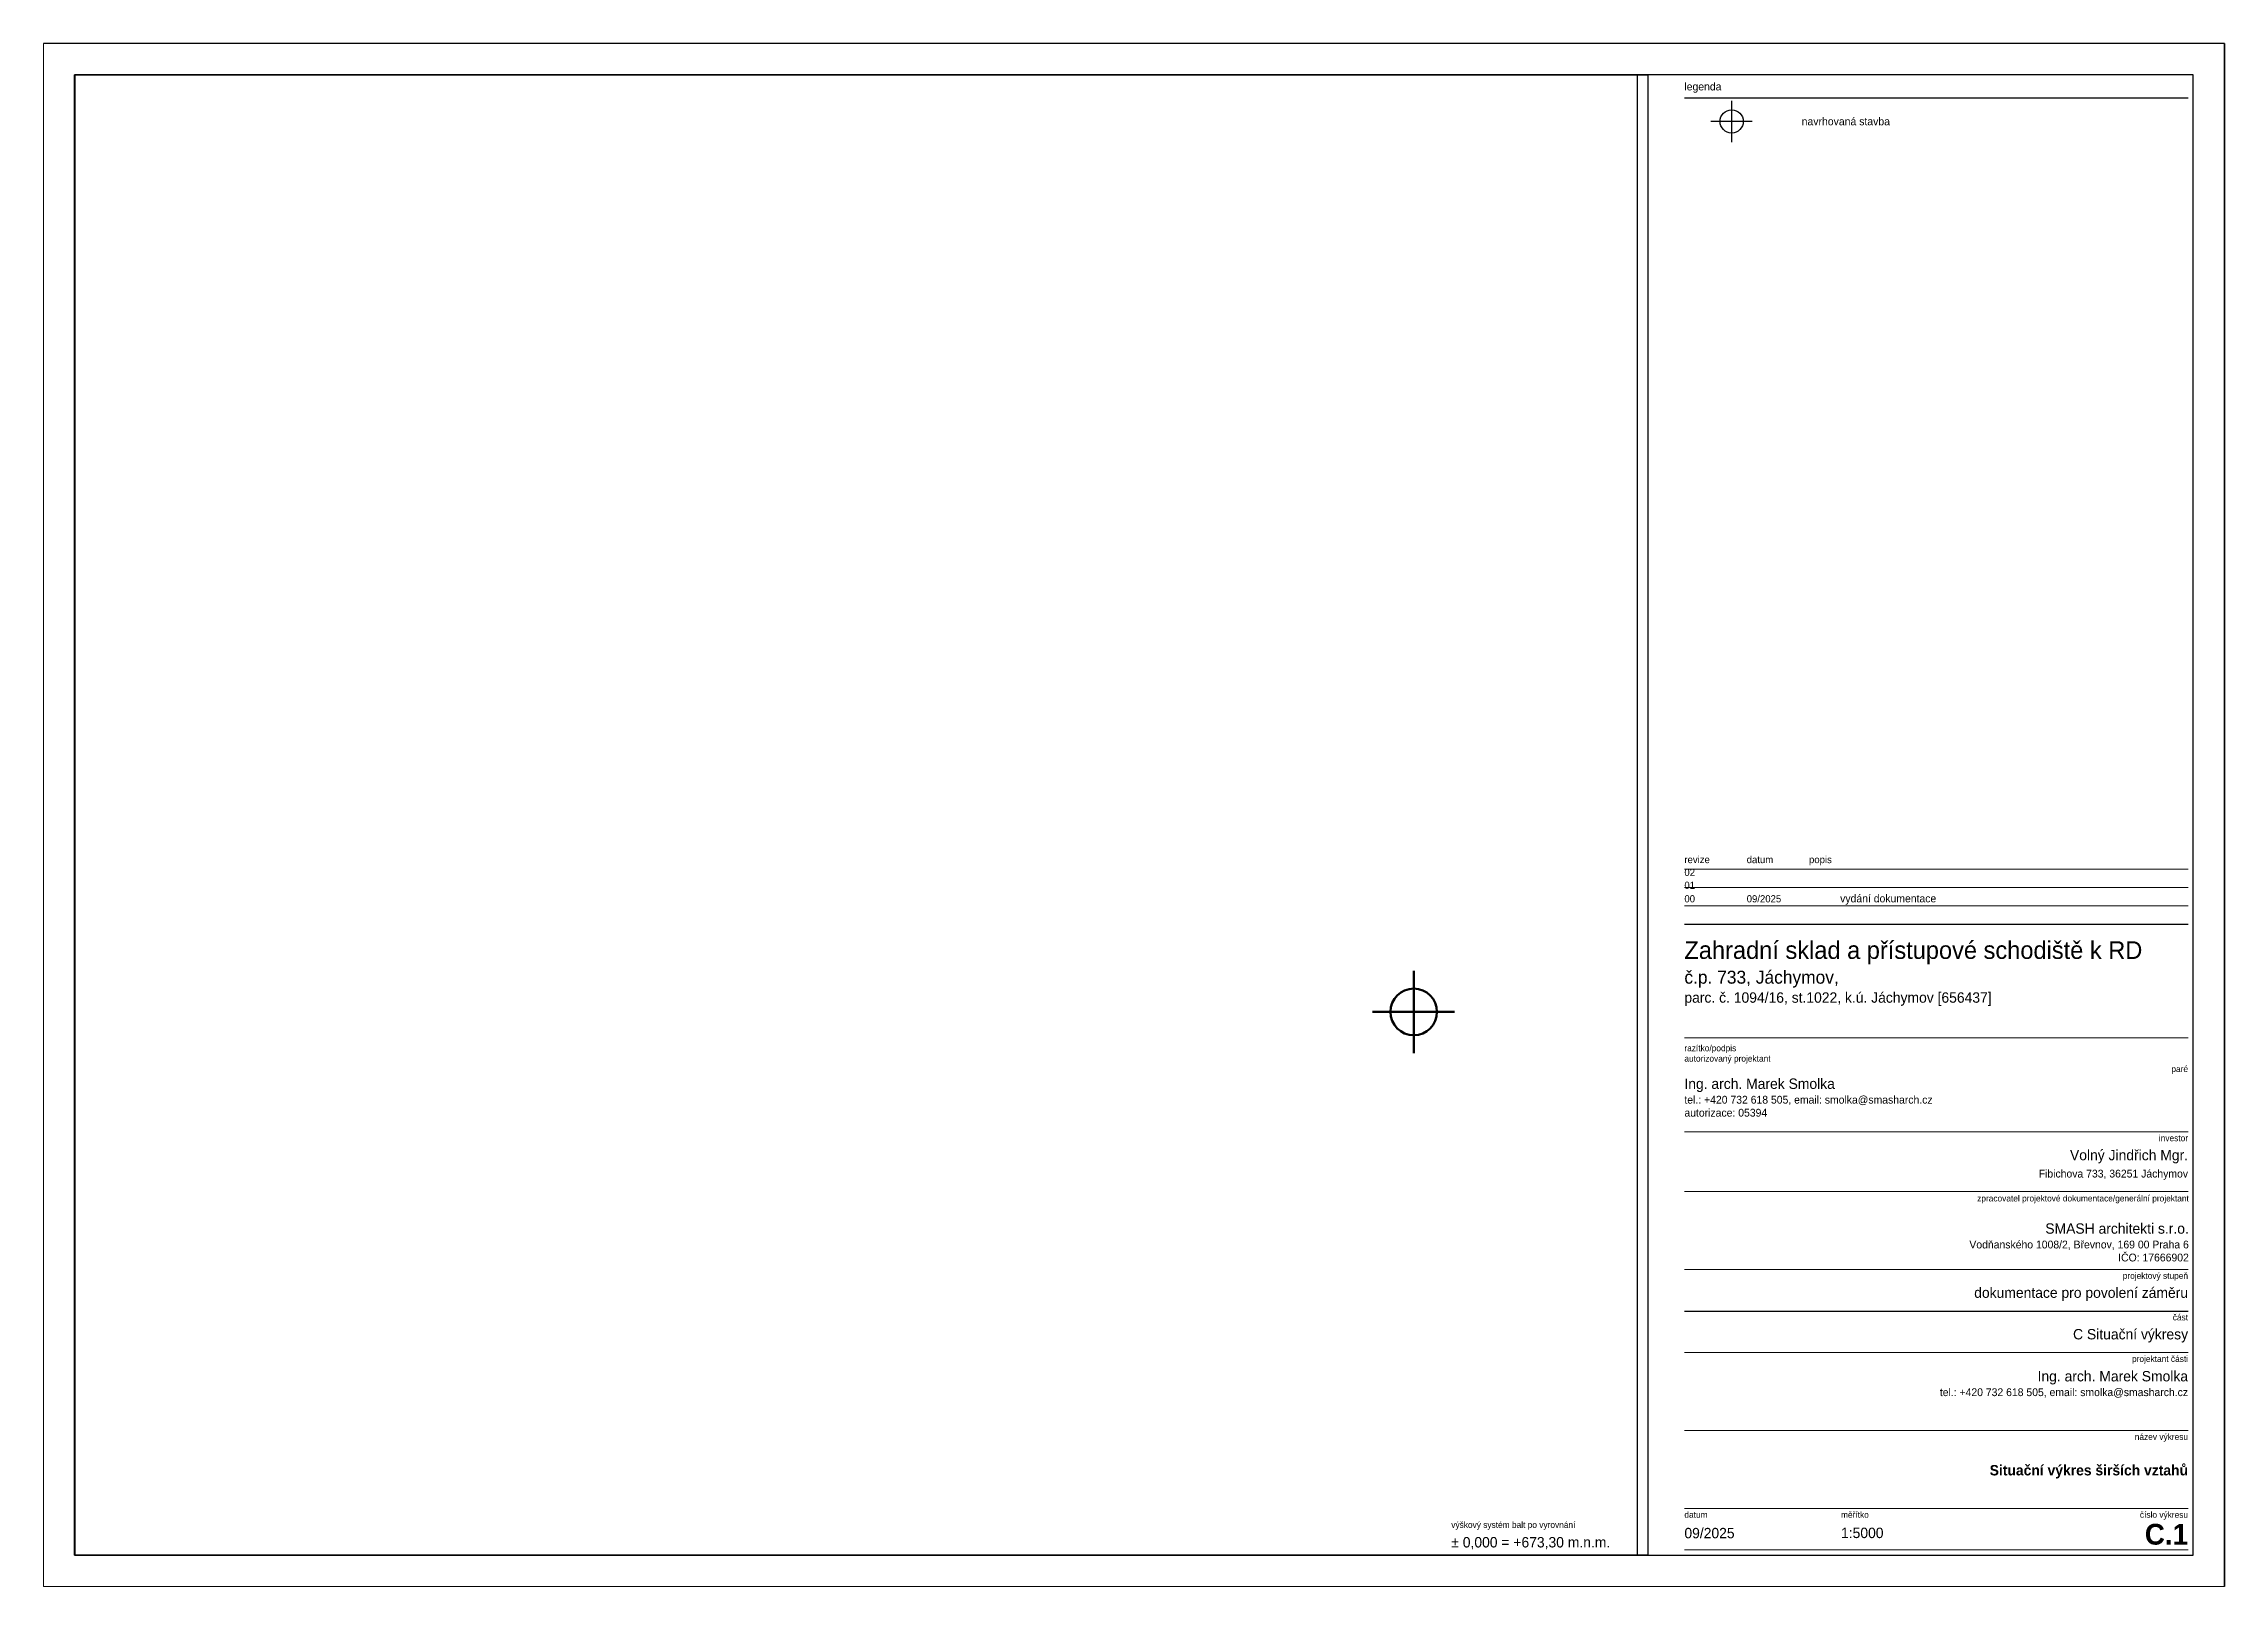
# Paper-space layout 'C.01' of a CAD drawing. Extents: x 0 to 420, y 0 to 297.
# The model-space entities are those that its viewports show. They can reach past a viewport. Long polylines and large blocks are cut down to what shows.
import ezdxf

# ---------------------------------------------------------------- set-up
doc = ezdxf.new("R2010")
doc.units = 0
doc.header["$MEASUREMENT"] = 0
doc.layers.add('km__netisk', color=251, linetype='Continuous', plot=False)
doc.layers.add('km_rozpiska', color=7, linetype='Continuous', lineweight=0)
doc.layers.add('SM _ výrazná červená', color=12, linetype='Continuous', lineweight=30, true_color=0xda0c01)
doc.styles.add('km_style', font='GOTHIC.TTF')
picture_1 = doc.add_image_def('image1.jpg', size_in_pixel=(3034, 1840))

# ---------------------------------------------------------------- blocks, each defined once
blk = doc.blocks.new('název')
at = {"layer": 'km_rozpiska', "ltscale": 0.5, "insert": (0, 146), "char_height": 250, "width": 5000, "attachment_point": 1, "rotation": 0, "style": 'km_style'}
blk.add_mtext('{\\H0.68x;Zahradní sklad a přístupové schodiště k RD } \\P\\H0.5x;č.p. 733, Jáchymov,\\H1.33334x; \\P\\H0.599997x;parc. č. 1094/16, st.1022, k.ú. Jáchymov [656437]', dxfattribs=at)
blk = doc.blocks.new('investor')
at = {"layer": 'km_rozpiska', "ltscale": 0.5, "rotation": 0, "style": 'km_style'}
for s, insert, char_height, width, attachment_point in [('\\fCentury Gothic|b0|i0|c238;Volný Jindřich Mgr.', (0, -476), 200, 10000, 6), ('investor', (0, -60), 120, 8910, 3), ('\\fCentury Gothic|b0|i0|c238;Fibichova 733, 36251 Jáchymov', (0, -826), 150, 10000, 6)]:
    blk.add_mtext(s, dxfattribs=dict(at, insert=insert, char_height=char_height, width=width, attachment_point=attachment_point))
blk = doc.blocks.new('projektový stupeň')
at = {"layer": 'km_rozpiska', "ltscale": 0.5, "rotation": 0, "style": 'km_style'}
for s, insert, char_height, width, attachment_point in [(' dokumentace pro povolení záměru', (0, -476), 200, 10000, 6), ('projektový stupeň', (0, -60), 120, 8910, 3)]:
    blk.add_mtext(s, dxfattribs=dict(at, insert=insert, char_height=char_height, width=width, attachment_point=attachment_point))
blk = doc.blocks.new('projektant')
at = {"layer": 'km_rozpiska', "ltscale": 0.5, "width": 10000, "rotation": 0, "style": 'km_style'}
for s, insert, char_height, attachment_point in [('Ing. arch. Marek Smolka\\P\\H0.75x;tel.: +420 732 618 505, email: smolka@smasharch.cz', (0, -611), 200, 6), ('projektant části', (0, -60), 120, 3)]:
    blk.add_mtext(s, dxfattribs=dict(at, insert=insert, char_height=char_height, attachment_point=attachment_point))
blk = doc.blocks.new('datum')
at = {"layer": 'km_rozpiska', "ltscale": 0.5, "rotation": 0, "style": 'km_style'}
for s, insert, char_height, width, attachment_point in [('datum', (0, -60), 120, 8910, 1), ('09/2025', (0, -476), 200, 2272.24, 4)]:
    blk.add_mtext(s, dxfattribs=dict(at, insert=insert, char_height=char_height, width=width, attachment_point=attachment_point))
blk = doc.blocks.new('část')
at = {"layer": 'km_rozpiska', "ltscale": 0.5, "rotation": 0, "style": 'km_style'}
for s, insert, char_height, width, attachment_point in [('C Situační výkresy', (0, -476), 200, 10000, 6), ('část', (0, -60), 120, 8910, 3)]:
    blk.add_mtext(s, dxfattribs=dict(at, insert=insert, char_height=char_height, width=width, attachment_point=attachment_point))
blk = doc.blocks.new('razítko a podpis')
at = {"layer": 'km_rozpiska', "ltscale": 0.5, "style": 'km_style'}
for s, insert, char_height, width, attachment_point, rotation in [('\\fCentury Gothic|b0|i0;razítko/podpis\\Pautorizovaný projektant', (0, -2741), 180, 13365, 1, 0), ('\\fCentury Gothic|b0|i0|c238;Ing. arch. Marek Smolka\\H0.75x;\\Ptel.: +420 732 618 505, email: smolka@smasharch.cz\\Pautorizace: 05394', (0, -4260), 300, 15000, 4, 360)]:
    blk.add_mtext(s, dxfattribs=dict(at, insert=insert, char_height=char_height, width=width, attachment_point=attachment_point, rotation=rotation))
blk = doc.blocks.new('hlavní projektant')
at = {"layer": 'km_rozpiska', "ltscale": 0.5, "width": 10000, "rotation": 0, "style": 'km_style'}
for s, insert, char_height, attachment_point in [('zpracovatel projektové dokumentace/generální projektant', (15, -70), 120, 3), ('SMASH architekti s.r.o.\\H0.75x;\\P\\H1x;Vodňanského 1008/2, Břevnov, 169 00 Praha 6\\H1x;\\P\\H1x;IČO: 17666902', (15, -979), 200, 6)]:
    blk.add_mtext(s, dxfattribs=dict(at, insert=insert, char_height=char_height, attachment_point=attachment_point))
blk = doc.blocks.new('výškový systém')
at = {"layer": 'km_rozpiska', "ltscale": 0.5, "rotation": 0, "style": 'km_style'}
for s, insert, char_height, width, attachment_point in [('výškový systém balt po vyrovnání', (0, -21), 120, 8910, 1), ('\\pxa0.66667,sm1.07917;± 0,000 = +673,30 m.n.m.', (0, -436), 200, 3814.67, 4)]:
    blk.add_mtext(s, dxfattribs=dict(at, insert=insert, char_height=char_height, width=width, attachment_point=attachment_point))

msp = doc.modelspace()

# ---------------------------------------------------------------- linework, layer by layer
at = {"layer": 'km__netisk'}
for points in [[(-846736.6032, -997597.024), (-844696.6032, -997597.024), (-844696.6032, -996172.024), (-846736.6032, -996172.024)], [(-846736.6032, -997597.024), (-844696.6032, -997597.024), (-844696.6032, -996172.024), (-846736.6032, -996172.024)], [(-846736.6032, -996172.024), (-845221.6032, -996172.024), (-845221.6032, -997597.024), (-846736.6032, -997597.024)], [(-843016.5236, -997818.2754), (-842932.5236, -997818.2754), (-842932.5236, -997758.8754), (-843016.5236, -997758.8754)], [(-843016.5236, -997818.2754), (-842932.5236, -997818.2754), (-842932.5236, -997758.8754), (-843016.5236, -997758.8754)], [(-842932.5236, -997818.2754), (-842848.5236, -997818.2754), (-842848.5236, -997758.8754), (-842932.5236, -997758.8754)], [(-842932.5236, -997818.2754), (-842848.5236, -997818.2754), (-842848.5236, -997758.8754), (-842932.5236, -997758.8754)], [(-842955.1236, -997817.0754), (-842955.1236, -997760.0754), (-843015.3236, -997760.0754), (-843015.3236, -997817.0754)], [(-843015.3236, -997817.0754), (-842933.7236, -997817.0754), (-842933.7236, -997760.0754), (-843015.3236, -997760.0754)], [(-842955.1236, -997817.0754), (-842955.1236, -997760.0754), (-843015.3236, -997760.0754), (-843015.3236, -997817.0754)]]:
    msp.add_lwpolyline(points, close=True, dxfattribs=at)
at = {"layer": 'km_rozpiska', "lineweight": 30}
for points in [[(-842953.3236, -997760.9674), (-842933.9236, -997760.9674)], [(-842953.3236, -997792.7774), (-842933.9236, -997792.7774)], [(-842953.3236, -997807.6754), (-842933.9236, -997807.6754)]]:
    msp.add_lwpolyline(points, dxfattribs=at)
at = {"layer": 'km_rozpiska'}
for points in [[(-842953.3236, -997790.6654), (-842933.9236, -997790.6654)], [(-842953.3236, -997791.3694), (-842933.9236, -997791.3694)], [(-842953.3236, -997792.0734), (-842933.9236, -997792.0734)], [(-842953.3236, -997797.1603), (-842933.9236, -997797.1603)], [(-842953.3236, -997800.7774), (-842933.9236, -997800.7774)], [(-842953.3236, -997803.0754), (-842933.9236, -997803.0754)], [(-842953.3236, -997806.0754), (-842933.9236, -997806.0754)], [(-842953.3236, -997809.2754), (-842933.9236, -997809.2754)], [(-842953.3236, -997812.2754), (-842933.9236, -997812.2754)], [(-842953.3236, -997815.2754), (-842933.9236, -997815.2754)], [(-842953.3236, -997816.8754), (-842933.9236, -997816.8754)]]:
    msp.add_lwpolyline(points, dxfattribs=at)
at = {"layer": 'SM _ výrazná červená', "linetype": 'Continuous', "lineweight": 50, "ltscale": 0.01}
for points in [[(-845447, -997113.6324), (-845447, -997034.3676)], [(-845407.5746, -997074), (-845486.8394, -997074)]]:
    msp.add_lwpolyline(points, dxfattribs=at)
at = {"layer": 'SM _ výrazná červená', "linetype": 'Continuous', "ltscale": 0.01}
for points in [[(-842951.5026, -997762.6639), (-842951.5026, -997761.0786)], [(-842950.7141, -997761.8712), (-842952.2994, -997761.8712)]]:
    msp.add_lwpolyline(points, dxfattribs=at)
at = {"layer": 'SM _ výrazná červená', "linetype": 'Continuous', "lineweight": 50, "ltscale": 0.01}
msp.add_circle((-845447, -997074), 22.4121, dxfattribs=at)
at = {"layer": 'SM _ výrazná červená', "linetype": 'Continuous', "ltscale": 0.01}
msp.add_circle((-842951.5026, -997761.8712), 0.4482, dxfattribs=at)

# ---------------------------------------------------------------- block references
at = {"layer": 'km_rozpiska'}
for name, p, xscale, yscale, zscale in [('název', (-842953.3236, -997794.0212), 0.00399999999998, 0.00399999999998, 0.00399999999998), ('razítko a podpis', (-842953.3236, -997793.7774), 0.00133333333333, 0.00133333333333, 0.00133333333333), ('investor', (-842933.9236, -997800.7774), 0.002, 0.002, 0.002), ('hlavní projektant', (-842933.9236, -997803.0754), 0.002, 0.002, 0.002), ('projektový stupeň', (-842933.9236, -997806.0754), 0.002, 0.002, 0.002), ('část', (-842933.9236, -997807.6754), 0.002, 0.002, 0.002), ('projektant', (-842933.9236, -997809.2754), 0.002, 0.002, 0.002), ('výškový systém', (-842962.3022, -997815.7428, -904.368), 0.002, 0.002, 0.002), ('datum', (-842953.3236, -997815.2754), 0.002, 0.002, 0.002)]:
    msp.add_blockref(name, p, dxfattribs=dict(at, xscale=xscale, yscale=yscale, zscale=zscale))

# ---------------------------------------------------------------- texts
at = {"layer": 'km_rozpiska', "line_spacing_factor": 1.2, "style": 'km_style'}
for s, width, insert, char_height, attachment_point in [('\\pxa0.25;legenda', 4000, (-842953.3236, -997760.3779), 0.3, 1), ('navrhovaná stavba', 31.116146, (-842948.8067, -997761.8708), 0.301124, 4)]:
    msp.add_mtext_dynamic_manual_height_columns(s, width=width, gutter_width=12.5, heights=[0], dxfattribs=dict(at, insert=insert, char_height=char_height, attachment_point=attachment_point))
at = {"layer": 'km_rozpiska', "insert": (-842953.3236, -997790.1549), "char_height": 0.3, "width": 19.4, "attachment_point": 1, "line_spacing_factor": 1.2, "style": 'km_style'}
msp.add_mtext('\\pxa0.66667,sm1.07917;{\\H0.91667x;revize^I^Idatum^I^Ipopis\\P02^I^I\\P01^I^I^I^I\\P00^I^I09/2025^I^I}vydání dokumentace ', dxfattribs=at)
at = {"layer": 'km_rozpiska', "ltscale": 0.5, "rotation": 0, "style": 'km_style'}
for s, insert, char_height, width, attachment_point in [('paré', (-842933.9236, -997798.233), 0.24, 17.82, 3), ('název výkresu', (-842933.9236, -997812.3959), 0.24, 17.82, 3), ('\\fCentury Gothic|b1|i0|c238|p34;Situační výkres širších vztahů', (-842933.9236, -997813.8643), 0.4, 19.4, 6), ('měřítko', (-842947.2902, -997815.3959), 0.24, 2.209283, 1), ('číslo výkresu', (-842933.9236, -997815.3959), 0.24, 6.810717, 3), ('1:5000', (-842947.2902, -997816.2193), 0.4, 2.835127, 4), ('\\fCentury Gothic|b1|i0|c238|p34;C.1', (-842933.9236, -997816.2746), 0.8, 12.607846, 6)]:
    msp.add_mtext(s, dxfattribs=dict(at, insert=insert, char_height=char_height, width=width, attachment_point=attachment_point))

# ---------------------------------------------------------------- pictures from other files: only their frames are drawn
at = {"linetype": 'ByBlock'}
image = msp.add_image(picture_1, insert=(-847523.3595, -997841.9051), size_in_units=(3063.7603, 1858.0484), dxfattribs=at)
image.dxf.flags = 7

psp = doc.layouts.new('C.01')

# ---------------------------------------------------------------- viewports
at = {"layer": 'km__netisk', "linetype": 'ByBlock'}
psp.add_viewport(center=(210.05, 148.52), size=(420, 297), view_center_point=(-842974.5236, -997788.5754), view_height=59.4, dxfattribs=at)
psp.add_viewport(center=(157.5, 148.5), size=(303, 285), view_center_point=(-845979.1032, -996884.524), view_height=1425, status=3, dxfattribs=at)

doc.saveas('drawing.dxf')
